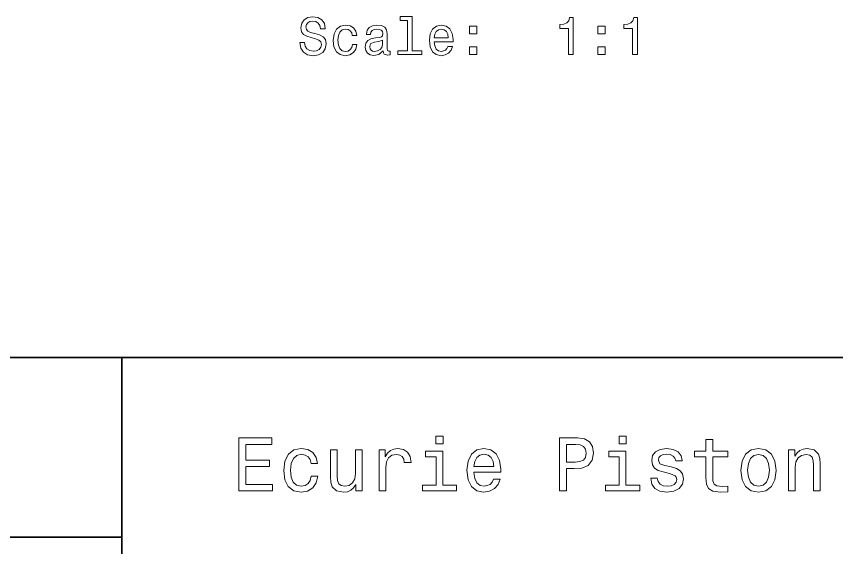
# Model space of a CAD drawing. Extents: x 0 to 297, y 0 to 210.
# Drawn here: x 152 to 229.7, y 52 to 102.3 of the extents above; entities that cross this region are included whole.
import ezdxf

# ---------------------------------------------------------------- set-up
doc = ezdxf.new("R2010")
doc.units = 0

msp = doc.modelspace()

# ---------------------------------------------------------------- linework, layer by layer
at = {"color": 7, "lineweight": 35}
for p, q in [((97, 70), (287, 70)), ((162, 10), (162, 70)), ((97, 53), (162, 53))]:
    msp.add_line(p, q, dxfattribs=at)
at = {"color": 7, "lineweight": 13}
for points in [[(179.32692, 99.831223), (178.867996, 99.831223), (178.968857, 99.296638), (179.221024, 98.903267), (179.609344, 98.666237), (180.133835, 98.580505), (180.65329, 98.661194), (181.041626, 98.883095), (181.288742, 99.231079), (181.379517, 99.69001), (181.303864, 100.103554), (181.092056, 100.37085), (180.749115, 100.547363), (180.290176, 100.678482), (179.896805, 100.774307), (179.639603, 100.885254), (179.493347, 101.046638), (179.447968, 101.298798), (179.493347, 101.525749), (179.624481, 101.69722), (179.826202, 101.81321), (180.103577, 101.853554), (180.386002, 101.803123), (180.60791, 101.666954), (180.754166, 101.44001), (180.824768, 101.132378), (181.283691, 101.132378), (181.283691, 101.142464), (181.203003, 101.616524), (180.965973, 101.969551), (180.592773, 102.191452), (180.088455, 102.267097), (179.634567, 102.191452), (179.28154, 101.979637), (179.054596, 101.651825), (178.973892, 101.228195), (179.039459, 100.849953), (179.23111, 100.592751), (179.533691, 100.42128), (179.947235, 100.290154), (180.355743, 100.174164), (180.663376, 100.06321), (180.849976, 99.901825), (180.915543, 99.63958), (180.855026, 99.372292), (180.698685, 99.170563), (180.461655, 99.044479), (180.154007, 99.004135), (179.811081, 99.059608), (179.548828, 99.220993), (179.382401, 99.483238)], [(189.070435, 101.924164), (189.070435, 99.049522), (188.157623, 99.049522), (188.157623, 98.676323), (190.422028, 98.676323), (190.422028, 99.049522), (189.514252, 99.049522), (189.514252, 102.297363), (188.374481, 102.297363), (188.374481, 101.924164)], [(204.321167, 98.676323), (204.78009, 98.676323), (204.78009, 102.201538), (204.437164, 102.201538), (204.346375, 101.893906), (204.164825, 101.687134), (203.887451, 101.566093), (203.504166, 101.525749), (203.504166, 101.167679), (204.321167, 101.167679)], [(210.393204, 98.676323), (210.852142, 98.676323), (210.852142, 102.201538), (210.509201, 102.201538), (210.418427, 101.893906), (210.236862, 101.687134), (209.959488, 101.566093), (209.576202, 101.525749), (209.576202, 101.167679), (210.393204, 101.167679)], [(183.840607, 100.486839), (184.279373, 100.486839), (184.188599, 100.890297), (183.971741, 101.208023), (183.633835, 101.404709), (183.195084, 101.480354), (182.710938, 101.379494), (182.342773, 101.097069), (182.110794, 100.638138), (182.03009, 100.022865), (182.105743, 99.412636), (182.332687, 98.95874), (182.690765, 98.676323), (183.179947, 98.580505), (183.613663, 98.656151), (183.951569, 98.867966), (184.183548, 99.200821), (184.284424, 99.644623), (183.860794, 99.644623), (183.785141, 99.362206), (183.643921, 99.150383), (183.4422, 99.019264), (183.195084, 98.97892), (182.887451, 99.044479), (182.665543, 99.246208), (182.529373, 99.57402), (182.483978, 100.037994), (182.529373, 100.491882), (182.670578, 100.819695), (182.897537, 101.021423), (183.195084, 101.092026), (183.457321, 101.046638), (183.654022, 100.930649), (183.785141, 100.739006)], [(186.760651, 99.02935), (186.760651, 99.014221), (186.785858, 98.842751), (186.861511, 98.72171), (187.17923, 98.625893), (187.426346, 98.666237), (187.426346, 99.009178), (187.320435, 98.994049), (187.17923, 99.059608), (187.154022, 99.261337), (187.154022, 100.663353), (187.093491, 101.021423), (186.916977, 101.273582), (186.609344, 101.424881), (186.175629, 101.480354), (185.751999, 101.419838), (185.439316, 101.248367), (185.24263, 100.981079), (185.177063, 100.628052), (185.177063, 100.597794), (185.575485, 100.597794), (185.610794, 100.809608), (185.721741, 100.960907), (185.90329, 101.051682), (186.160492, 101.086983), (186.407623, 101.061768), (186.584137, 100.986122), (186.690033, 100.854996), (186.725342, 100.673439), (186.70517, 100.461624), (186.624481, 100.355721), (186.422745, 100.305283), (186.04451, 100.264938), (185.610794, 100.174164), (185.303146, 100.012779), (185.121597, 99.76062), (185.066116, 99.387421), (185.116547, 99.054565), (185.272888, 98.807449), (185.525055, 98.651108), (185.873032, 98.595634), (186.342056, 98.701538)], [(191.612228, 99.901825), (193.387451, 99.901825), (193.392487, 100.108597), (193.311798, 100.688568), (193.08989, 101.122292), (192.736862, 101.384537), (192.267853, 101.480354), (191.808914, 101.379494), (191.455887, 101.097069), (191.228943, 100.638138), (191.148254, 100.032951), (191.223907, 99.412636), (191.450851, 98.95874), (191.798828, 98.676323), (192.252716, 98.580505), (192.646088, 98.646065), (192.968857, 98.817535), (193.205887, 99.089867), (193.342056, 99.45298), (192.90329, 99.45298), (192.812515, 99.251251), (192.681396, 99.099953), (192.308197, 98.97892), (192.020721, 99.034393), (191.803864, 99.210907), (191.662659, 99.498367), (191.612228, 99.886696)], [(191.612228, 100.275024), (191.667709, 100.623009), (191.803864, 100.880211), (192.010651, 101.036552), (192.282974, 101.092026), (192.550262, 101.036552), (192.757034, 100.880211), (192.883118, 100.623009), (192.928513, 100.275024)], [(194.955887, 100.633095), (195.651855, 100.633095), (195.651855, 101.384537), (194.955887, 101.384537)], [(207.099976, 100.633095), (207.795944, 100.633095), (207.795944, 101.384537), (207.099976, 101.384537)], [(186.710205, 99.624451), (186.649689, 99.362206), (186.488312, 99.160469), (186.246231, 99.02935), (185.948685, 98.983963), (185.757034, 99.009178), (185.62088, 99.089867), (185.535141, 99.231079), (185.509918, 99.427765), (185.53009, 99.604279), (185.610794, 99.730354), (185.933548, 99.871567), (186.342056, 99.932083), (186.710205, 100.053123)], [(194.955887, 98.676323), (195.651855, 98.676323), (195.651855, 99.427765), (194.955887, 99.427765)], [(207.099976, 98.676323), (207.795944, 98.676323), (207.795944, 99.427765), (207.099976, 99.427765)], [(173.109512, 57.381123), (176.279541, 57.381123), (176.279541, 57.986309), (173.772339, 57.986309), (173.772339, 59.679394), (176.005768, 59.679394), (176.005768, 60.277374), (173.772339, 60.277374), (173.772339, 61.775936), (176.221893, 61.775936), (176.221893, 62.381123), (173.109512, 62.381123)], [(192.439484, 62.554031), (191.769455, 62.554031), (191.769455, 61.833572), (192.439484, 61.833572)], [(203.462524, 57.381123), (204.125351, 57.381123), (204.125351, 59.492073), (204.860229, 59.492073), (205.602295, 59.528095), (206.193085, 59.780258), (206.574921, 60.270172), (206.704605, 60.940201), (206.603745, 61.559795), (206.315552, 62.013687), (205.840057, 62.287464), (205.191635, 62.381123), (203.462524, 62.381123)], [(209.788177, 62.554031), (209.118149, 62.554031), (209.118149, 61.833572), (209.788177, 61.833572)], [(217.353027, 60.579971), (217.353027, 58.64193), (217.396255, 58.015129), (217.597992, 57.582851), (218.001434, 57.330688), (218.685883, 57.244236), (219.43515, 57.280258), (219.43515, 57.827808), (218.887604, 57.78458), (218.390488, 57.842216), (218.123917, 58.022331), (218.008652, 58.324928), (217.98703, 58.75), (217.98703, 60.579971), (219.43515, 60.579971), (219.43515, 61.120316), (217.98703, 61.120316), (217.98703, 62.251438), (217.353027, 62.251438), (217.353027, 61.120316), (216.257935, 61.120316), (216.257935, 60.579971)], [(205.01152, 61.76873), (205.443802, 61.725502), (205.760803, 61.588615), (205.94812, 61.336452), (206.01297, 60.940201), (205.940918, 60.522331), (205.746399, 60.270172), (205.414978, 60.140488), (204.96109, 60.104465), (204.125351, 60.104465), (204.125351, 61.76873)], [(179.932281, 59.967579), (180.559082, 59.967579), (180.429398, 60.543945), (180.119598, 60.997837), (179.636887, 61.278816), (179.010086, 61.386887), (178.318436, 61.242794), (177.792511, 60.839336), (177.46109, 60.183716), (177.345825, 59.304752), (177.453888, 58.432995), (177.778091, 57.78458), (178.289627, 57.381123), (178.988464, 57.244236), (179.608063, 57.352303), (180.090775, 57.6549), (180.42218, 58.130402), (180.566284, 58.764408), (179.96109, 58.764408), (179.853027, 58.36095), (179.651291, 58.058357), (179.363113, 57.871037), (179.010086, 57.8134), (178.570602, 57.907059), (178.253601, 58.195244), (178.059082, 58.663544), (177.994232, 59.326366), (178.059082, 59.974781), (178.260803, 60.443081), (178.585007, 60.731266), (179.010086, 60.83213), (179.38472, 60.767288), (179.66571, 60.601585), (179.853027, 60.327808)], [(184.788177, 61.25), (184.154175, 61.25), (184.154175, 59.016571), (184.082123, 58.497837), (183.873199, 58.123196), (183.548996, 57.892651), (183.123917, 57.820602), (182.785294, 57.878242), (182.569168, 58.051151), (182.446686, 58.346542), (182.417862, 58.764408), (182.417862, 61.25), (181.783859, 61.25), (181.783859, 58.706772), (181.805481, 58.195244), (181.942368, 57.770172), (182.360229, 57.381123), (183.030258, 57.244236), (183.390488, 57.294666), (183.700287, 57.424351), (183.966858, 57.647694), (184.182999, 57.971901), (184.182999, 57.381123), (184.788177, 57.381123)], [(186.380402, 57.381123), (187.014404, 57.381123), (187.014404, 59.592937), (187.079254, 60.12608), (187.273773, 60.507923), (187.590775, 60.738472), (188.015854, 60.817722), (188.332855, 60.767288), (188.570602, 60.623199), (188.714691, 60.378242), (188.765121, 60.046829), (189.406342, 60.046829), (189.319885, 60.630402), (189.082123, 61.048271), (188.685883, 61.30043), (188.145538, 61.386887), (187.778091, 61.32925), (187.46109, 61.185158), (187.180115, 60.940201), (186.956772, 60.608788), (186.956772, 61.25), (186.380402, 61.25)], [(192.417862, 57.914265), (192.417862, 61.120316), (190.789627, 61.120316), (190.789627, 60.579971), (191.783859, 60.579971), (191.783859, 57.914265), (190.48703, 57.914265), (190.48703, 57.381123), (193.729111, 57.381123), (193.729111, 57.914265)], [(195.37175, 59.131844), (197.907776, 59.131844), (197.914978, 59.427231), (197.799713, 60.255764), (197.482712, 60.875359), (196.978378, 61.25), (196.30835, 61.386887), (195.65274, 61.242794), (195.148407, 60.839336), (194.824203, 60.183716), (194.708923, 59.319164), (194.817001, 58.432995), (195.141205, 57.78458), (195.638321, 57.381123), (196.286743, 57.244236), (196.848694, 57.337894), (197.309799, 57.582851), (197.648407, 57.971901), (197.842941, 58.490631), (197.216141, 58.490631), (197.086456, 58.20245), (196.899139, 57.986309), (196.365997, 57.8134), (195.955322, 57.892651), (195.645538, 58.14481), (195.443802, 58.555473), (195.37175, 59.110229)], [(195.37175, 59.664986), (195.451004, 60.162102), (195.645538, 60.529537), (195.940918, 60.75288), (196.329971, 60.83213), (196.711807, 60.75288), (197.007202, 60.529537), (197.187317, 60.162102), (197.252167, 59.664986)], [(209.766571, 57.914265), (209.766571, 61.120316), (208.138321, 61.120316), (208.138321, 60.579971), (209.132568, 60.579971), (209.132568, 57.914265), (207.835724, 57.914265), (207.835724, 57.381123), (211.077805, 57.381123), (211.077805, 57.914265)], [(214.060516, 59.636166), (213.44812, 59.780258), (212.994232, 59.945965), (212.842941, 60.28458), (212.886169, 60.522331), (213.03746, 60.695244), (213.282425, 60.803314), (213.635437, 60.846542), (213.97406, 60.803314), (214.240631, 60.67363), (214.413544, 60.479107), (214.485596, 60.219738), (215.105194, 60.219738), (215.105194, 60.23415), (214.997116, 60.70245), (214.701721, 61.069885), (214.240631, 61.30043), (213.635437, 61.386887), (213.023056, 61.30043), (212.57637, 61.062679), (212.29538, 60.709652), (212.208939, 60.262966), (212.273773, 59.830688), (212.475494, 59.528095), (212.806915, 59.311958), (213.289627, 59.16066), (213.995682, 58.987751), (214.427948, 58.807636), (214.543228, 58.663544), (214.586456, 58.447407), (214.521606, 58.180836), (214.348694, 57.979107), (214.067719, 57.849422), (213.693085, 57.806194), (213.296829, 57.849422), (213.008636, 58.000721), (212.814117, 58.245674), (212.734863, 58.584293), (212.122482, 58.584293), (212.223343, 58.007923), (212.518738, 57.590057), (212.98703, 57.337894), (213.635437, 57.244236), (214.312683, 57.337894), (214.809799, 57.590057), (215.112396, 57.993515), (215.220459, 58.519451), (215.141205, 58.973343), (214.917862, 59.283138), (214.55043, 59.484871)], [(220.65274, 59.311958), (220.768005, 58.432995), (221.099426, 57.78458), (221.625366, 57.381123), (222.331421, 57.244236), (223.030258, 57.381123), (223.556198, 57.777374), (223.887604, 58.425793), (224.010086, 59.311958), (223.887604, 60.190922), (223.556198, 60.846542), (223.030258, 61.242794), (222.331421, 61.386887), (221.625366, 61.242794), (221.099426, 60.839336), (220.768005, 60.190922)], [(221.301147, 59.319164), (221.365997, 59.967579), (221.567719, 60.435879), (221.891937, 60.72406), (222.331421, 60.824928), (222.763687, 60.72406), (223.087891, 60.443081), (223.289627, 59.967579), (223.361679, 59.319164), (223.289627, 58.663544), (223.087891, 58.188038), (222.763687, 57.899853), (222.331421, 57.806194), (221.891937, 57.899853), (221.567719, 58.188038), (221.365997, 58.663544)], [(225.177246, 57.381123), (225.811249, 57.381123), (225.811249, 59.614552), (225.876083, 60.12608), (226.085022, 60.500717), (226.409225, 60.731266), (226.841507, 60.817722), (227.187317, 60.745674), (227.403458, 60.551151), (227.511536, 60.226944), (227.547546, 59.794666), (227.547546, 57.381123), (228.181564, 57.381123), (228.181564, 59.924351), (228.15274, 60.435879), (228.023056, 60.86095), (227.597992, 61.25), (226.935165, 61.386887), (226.567719, 61.336452), (226.257935, 61.199566), (225.991364, 60.969017), (225.782425, 60.659222), (225.782425, 61.25), (225.177246, 61.25)]]:
    msp.add_lwpolyline(points, close=True, dxfattribs=at)

doc.saveas('drawing.dxf')
